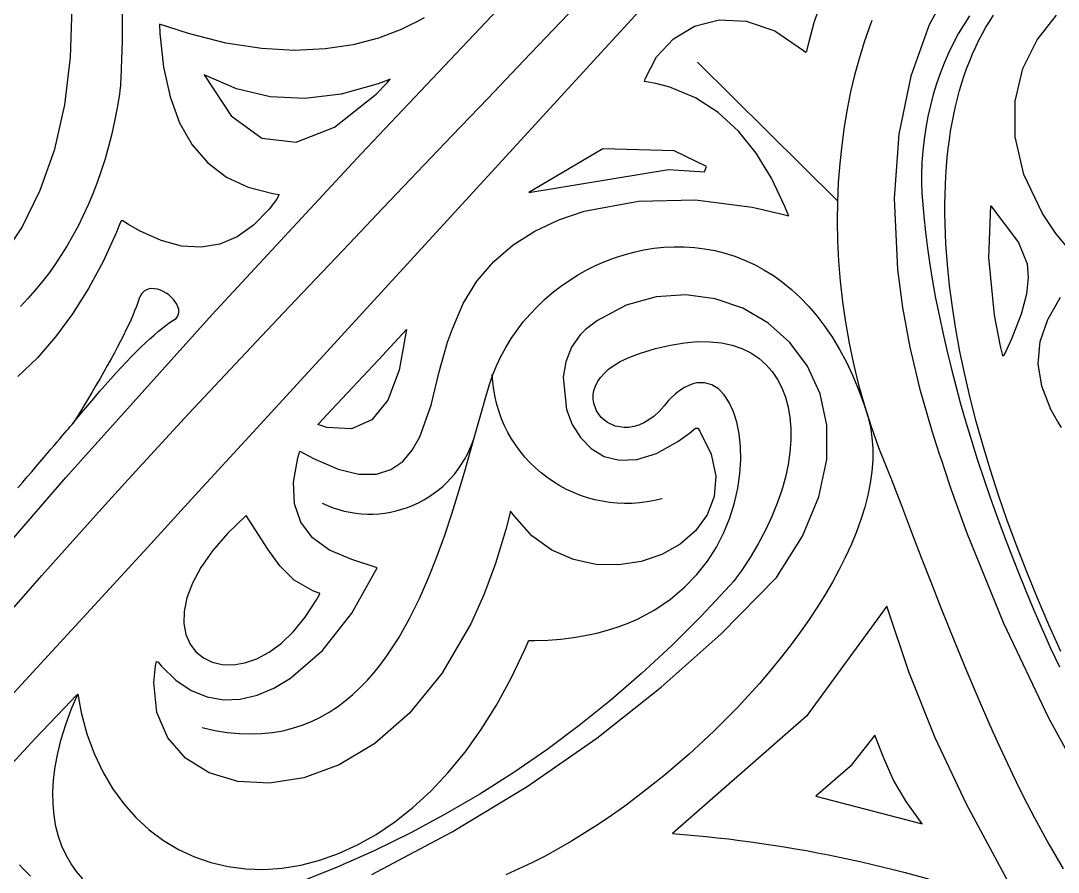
# Model space of a CAD drawing. Header units: inches. Extents: x 249 to 1192, y -18 to 440.
# Drawn here: x 610.183 to 610.5877, y 237.1152 to 237.4474 of the extents above; entities that cross this region are included whole.
import ezdxf

# ---------------------------------------------------------------- set-up
doc = ezdxf.new("R2010")
doc.units = ezdxf.units.IN
doc.header["$MEASUREMENT"] = 0
doc.layers.add('KACA', color=141, linetype='Continuous', lineweight=30)
doc.layers.add('KOLOM', color=5, linetype='Continuous')

# ---------------------------------------------------------------- blocks, each defined once
blk = doc.blocks.new('TAMPAK SAMPING KANAN')
at = {"layer": 'KACA'}
for points in [[(610.34038, 237.4486), (610.33715, 237.44689), (610.33529, 237.44589), (610.33134, 237.444), (610.32257, 237.44067), (610.31268, 237.43808), (610.30172, 237.43642), (610.28975, 237.43584), (610.27683, 237.43653), (610.26301, 237.43866), (610.24835, 237.4424), (610.24072, 237.44493), (610.2371, 237.44603), (610.23726, 237.4425), (610.23863, 237.42933), (610.24119, 237.4177), (610.24492, 237.40759), (610.24983, 237.39901), (610.25591, 237.39196), (610.26318, 237.38644), (610.27162, 237.38245), (610.28124, 237.37999), (610.28383, 237.37961), (610.28271, 237.3777), (610.27984, 237.37395), (610.27381, 237.3677), (610.26738, 237.36314), (610.26056, 237.36025), (610.25333, 237.35903), (610.24572, 237.3595), (610.2377, 237.36164), (610.22929, 237.36545), (610.22493, 237.36799), (610.22272, 237.36942), (610.22215, 237.36941), (610.22154, 237.3679), (610.2203, 237.36493), (610.21506, 237.35352), (610.20934, 237.34292), (610.20317, 237.33312), (610.19654, 237.32413), (610.18944, 237.31595), (610.18188, 237.30857)], [(610.17461, 237.35357), (610.18339, 237.36666), (610.1906, 237.38126), (610.1962, 237.39726), (610.20015, 237.41456), (610.20241, 237.43305), (610.20297, 237.45263), (610.20177, 237.47319), (610.19879, 237.49462), (610.19398, 237.51682), (610.18733, 237.53967), (610.18537, 237.54548), (610.18389, 237.54961), (610.18093, 237.55764)], [(610.34038, 237.4486), (610.33715, 237.44689), (610.33529, 237.44589), (610.33134, 237.444), (610.32257, 237.44067), (610.31268, 237.43808), (610.30172, 237.43642), (610.28975, 237.43584), (610.27683, 237.43653), (610.26301, 237.43866), (610.24835, 237.4424), (610.24072, 237.44493), (610.2371, 237.44603), (610.23726, 237.4425), (610.23863, 237.42933), (610.24119, 237.4177), (610.24492, 237.40759), (610.24983, 237.39901), (610.25591, 237.39196), (610.26318, 237.38644), (610.27162, 237.38245), (610.28124, 237.37999), (610.28383, 237.37961), (610.28271, 237.3777), (610.27984, 237.37395), (610.27381, 237.3677), (610.26738, 237.36314), (610.26056, 237.36025), (610.25333, 237.35903), (610.24572, 237.3595), (610.2377, 237.36164), (610.22929, 237.36545), (610.22493, 237.36799), (610.22272, 237.36942), (610.22215, 237.36941), (610.22154, 237.3679), (610.2203, 237.36493), (610.21506, 237.35352), (610.20934, 237.34292), (610.20317, 237.33312), (610.19654, 237.32413), (610.18944, 237.31595), (610.18188, 237.30857)], [(610.17461, 237.35357), (610.18339, 237.36666), (610.1906, 237.38126), (610.1962, 237.39726), (610.20015, 237.41456), (610.20241, 237.43305), (610.20297, 237.45263), (610.20177, 237.47319), (610.19879, 237.49462), (610.19398, 237.51682), (610.18733, 237.53967), (610.18537, 237.54548), (610.18389, 237.54961), (610.18093, 237.55764)], [(610.14547, 237.20547), (610.20054, 237.26929), (610.25768, 237.33283), (610.31576, 237.3955), (610.37366, 237.45672), (610.43024, 237.51591), (610.48439, 237.57248), (610.51019, 237.5996), (610.53496, 237.62585), (610.55856, 237.65115), (610.58084, 237.67544), (610.60167, 237.69863), (610.6209, 237.72066), (610.63839, 237.74145), (610.65401, 237.76093), (610.6676, 237.77902), (610.67903, 237.79566), (610.68817, 237.81077), (610.69485, 237.82427), (610.69724, 237.8304), (610.69843, 237.83396), (610.69991, 237.83843), (610.7054, 237.85616), (610.71219, 237.88264)], [(610.14547, 237.20547), (610.20054, 237.26929), (610.25768, 237.33283), (610.31576, 237.3955), (610.37366, 237.45672), (610.43024, 237.51591), (610.48439, 237.57248), (610.51019, 237.5996), (610.53496, 237.62585), (610.55856, 237.65115), (610.58084, 237.67544), (610.60167, 237.69863), (610.6209, 237.72066), (610.63839, 237.74145), (610.65401, 237.76093), (610.6676, 237.77902), (610.67903, 237.79566), (610.68817, 237.81077), (610.69485, 237.82427), (610.69724, 237.8304), (610.69843, 237.83396), (610.69991, 237.83843), (610.7054, 237.85616), (610.71219, 237.88264)], [(610.18037, 237.21867), (610.19119, 237.23101), (610.20222, 237.24341), (610.21345, 237.2559), (610.2249, 237.26849), (610.23655, 237.28119), (610.24842, 237.29401), (610.2605, 237.30696), (610.27279, 237.32007), (610.28531, 237.33334), (610.29805, 237.34679), (610.31101, 237.36043), (610.3242, 237.37427), (610.33761, 237.38832), (610.35126, 237.40261), (610.36514, 237.41714), (610.37925, 237.43193), (610.3936, 237.44699), (610.4082, 237.46233)], [(610.18037, 237.21867), (610.19119, 237.23101), (610.20222, 237.24341), (610.21345, 237.2559), (610.2249, 237.26849), (610.23655, 237.28119), (610.24842, 237.29401), (610.2605, 237.30696), (610.27279, 237.32007), (610.28531, 237.33334), (610.29805, 237.34679), (610.31101, 237.36043), (610.3242, 237.37427), (610.33761, 237.38832), (610.35126, 237.40261), (610.36514, 237.41714), (610.37925, 237.43193), (610.3936, 237.44699), (610.4082, 237.46233)], [(610.22256, 237.45357), (610.22258, 237.4466), (610.22249, 237.4395), (610.2223, 237.43229), (610.222, 237.42496), (610.22191, 237.42311), (610.22187, 237.42218), (610.22185, 237.42195), (610.22185, 237.42184), (610.22184, 237.42174), (610.22179, 237.4214), (610.22142, 237.41872), (610.22056, 237.41345), (610.21957, 237.40829), (610.21846, 237.40326), (610.21722, 237.39835), (610.21586, 237.39356), (610.21439, 237.38889), (610.21279, 237.38434), (610.21109, 237.3799), (610.20927, 237.37559), (610.20735, 237.3714), (610.20533, 237.36732), (610.2032, 237.36337), (610.20098, 237.35953), (610.19866, 237.35581), (610.19625, 237.35221), (610.19375, 237.34873), (610.19116, 237.34537), (610.18849, 237.34212), (610.18574, 237.339), (610.18292, 237.33599)], [(610.22256, 237.45357), (610.22258, 237.4466), (610.22249, 237.4395), (610.2223, 237.43229), (610.222, 237.42496), (610.22191, 237.42311), (610.22187, 237.42218), (610.22185, 237.42195), (610.22185, 237.42184), (610.22184, 237.42174), (610.22179, 237.4214), (610.22142, 237.41872), (610.22056, 237.41345), (610.21957, 237.40829), (610.21846, 237.40326), (610.21722, 237.39835), (610.21586, 237.39356), (610.21439, 237.38889), (610.21279, 237.38434), (610.21109, 237.3799), (610.20927, 237.37559), (610.20735, 237.3714), (610.20533, 237.36732), (610.2032, 237.36337), (610.20098, 237.35953), (610.19866, 237.35581), (610.19625, 237.35221), (610.19375, 237.34873), (610.19116, 237.34537), (610.18849, 237.34212), (610.18574, 237.339), (610.18292, 237.33599)], [(610.45192, 237.48142), (610.41096, 237.43674), (610.32788, 237.34612), (610.28807, 237.3027), (610.26909, 237.282), (610.25093, 237.26219), (610.23373, 237.24342), (610.21762, 237.22586), (610.20276, 237.20964), (610.18929, 237.19495), (610.17734, 237.18192)], [(610.45192, 237.48142), (610.41096, 237.43674), (610.32788, 237.34612), (610.28807, 237.3027), (610.26909, 237.282), (610.25093, 237.26219), (610.23373, 237.24342), (610.21762, 237.22586), (610.20276, 237.20964), (610.18929, 237.19495), (610.17734, 237.18192)], [(610.18245, 237.11814), (610.18388, 237.11663), (610.18675, 237.11373)], [(610.31988, 237.11436), (610.35129, 237.13097), (610.38051, 237.14871), (610.40765, 237.16753), (610.43282, 237.1874), (610.45615, 237.20827), (610.47779, 237.23024), (610.48788, 237.24635), (610.49428, 237.26172), (610.49734, 237.2762), (610.49739, 237.28962), (610.49479, 237.30182), (610.48987, 237.31265), (610.48297, 237.32194), (610.47443, 237.32953), (610.4646, 237.33527), (610.45382, 237.33898), (610.44242, 237.34052), (610.43076, 237.33971), (610.41917, 237.33641), (610.408, 237.33044), (610.40329, 237.32693), (610.40115, 237.32488), (610.3978, 237.32003), (610.39563, 237.31441), (610.39461, 237.30832), (610.39587, 237.29581), (610.39807, 237.28997), (610.40127, 237.28478), (610.40543, 237.28053), (610.41051, 237.27749), (610.41648, 237.27597), (610.4233, 237.27623), (610.43093, 237.27857), (610.43933, 237.28326), (610.44381, 237.28658), (610.44611, 237.28849), (610.44711, 237.2885), (610.44787, 237.28734), (610.45233, 237.27828), (610.45409, 237.26974), (610.45344, 237.26184), (610.4507, 237.25471), (610.44617, 237.24847), (610.44015, 237.24326), (610.43297, 237.23922), (610.42491, 237.23645), (610.41629, 237.23511), (610.40742, 237.23532), (610.3986, 237.2372), (610.39014, 237.24089), (610.38234, 237.24651), (610.37551, 237.2542), (610.37398, 237.25606), (610.37219, 237.24898), (610.36816, 237.23566), (610.3636, 237.2234), (610.35854, 237.2122), (610.34719, 237.19283), (610.33456, 237.17734), (610.32108, 237.16551), (610.3072, 237.15714), (610.29336, 237.15202), (610.28001, 237.14993), (610.26758, 237.15066), (610.25652, 237.15401), (610.24728, 237.15976), (610.24029, 237.1677), (610.23599, 237.17762), (610.23483, 237.18931), (610.23557, 237.19575), (610.2359, 237.19742), (610.23648, 237.19732), (610.23784, 237.19568), (610.24351, 237.19013), (610.24947, 237.18614), (610.25568, 237.18363), (610.26207, 237.18253), (610.26857, 237.18278), (610.27513, 237.1843), (610.28167, 237.18703), (610.28815, 237.19089), (610.30063, 237.20174), (610.31206, 237.21629), (610.32195, 237.23399), (610.31208, 237.23721), (610.30341, 237.24088), (610.2968, 237.24573), (610.29227, 237.25176), (610.28981, 237.25897), (610.28942, 237.26736), (610.2911, 237.27693), (610.29185, 237.2795), (610.29717, 237.27661), (610.30677, 237.27247), (610.3149, 237.27054), (610.32171, 237.27057), (610.32735, 237.2723), (610.33196, 237.27547), (610.33569, 237.27984), (610.33869, 237.28513), (610.34306, 237.29748), (610.34624, 237.31048), (610.3494, 237.32208), (610.35142, 237.32717), (610.3555, 237.33712), (610.36088, 237.34587), (610.36744, 237.35347), (610.37504, 237.35995), (610.38354, 237.36536), (610.39282, 237.36974), (610.40274, 237.37312), (610.42396, 237.37705), (610.44615, 237.37749), (610.46824, 237.37473), (610.47891, 237.37226), (610.48152, 237.37154), (610.48252, 237.37136), (610.48223, 237.3721), (610.48103, 237.37499), (610.47578, 237.38595), (610.46977, 237.3958), (610.4629, 237.4044), (610.45506, 237.41164), (610.44617, 237.41739), (610.43613, 237.42152), (610.43065, 237.42293), (610.42779, 237.42347), (610.42632, 237.4237), (610.42653, 237.42478), (610.43097, 237.4334), (610.43753, 237.4404), (610.44582, 237.44534), (610.45544, 237.44778), (610.46599, 237.44729), (610.47709, 237.44344), (610.48834, 237.43579), (610.48904, 237.43517), (610.48963, 237.43561), (610.49052, 237.43938), (610.49249, 237.44669), (610.49712, 237.46047)], [(610.18245, 237.11814), (610.18388, 237.11663), (610.18675, 237.11373)], [(610.31988, 237.11436), (610.35129, 237.13097), (610.38051, 237.14871), (610.40765, 237.16753), (610.43282, 237.1874), (610.45615, 237.20827), (610.47779, 237.23024), (610.48788, 237.24635), (610.49428, 237.26172), (610.49734, 237.2762), (610.49739, 237.28962), (610.49479, 237.30182), (610.48987, 237.31265), (610.48297, 237.32194), (610.47443, 237.32953), (610.4646, 237.33527), (610.45382, 237.33898), (610.44242, 237.34052), (610.43076, 237.33971), (610.41917, 237.33641), (610.408, 237.33044), (610.40329, 237.32693), (610.40115, 237.32488), (610.3978, 237.32003), (610.39563, 237.31441), (610.39461, 237.30832), (610.39587, 237.29581), (610.39807, 237.28997), (610.40127, 237.28478), (610.40543, 237.28053), (610.41051, 237.27749), (610.41648, 237.27597), (610.4233, 237.27623), (610.43093, 237.27857), (610.43933, 237.28326), (610.44381, 237.28658), (610.44611, 237.28849), (610.44711, 237.2885), (610.44787, 237.28734), (610.45233, 237.27828), (610.45409, 237.26974), (610.45344, 237.26184), (610.4507, 237.25471), (610.44617, 237.24847), (610.44015, 237.24326), (610.43297, 237.23922), (610.42491, 237.23645), (610.41629, 237.23511), (610.40742, 237.23532), (610.3986, 237.2372), (610.39014, 237.24089), (610.38234, 237.24651), (610.37551, 237.2542), (610.37398, 237.25606), (610.37219, 237.24898), (610.36816, 237.23566), (610.3636, 237.2234), (610.35854, 237.2122), (610.34719, 237.19283), (610.33456, 237.17734), (610.32108, 237.16551), (610.3072, 237.15714), (610.29336, 237.15202), (610.28001, 237.14993), (610.26758, 237.15066), (610.25652, 237.15401), (610.24728, 237.15976), (610.24029, 237.1677), (610.23599, 237.17762), (610.23483, 237.18931), (610.23557, 237.19575), (610.2359, 237.19742), (610.23648, 237.19732), (610.23784, 237.19568), (610.24351, 237.19013), (610.24947, 237.18614), (610.25568, 237.18363), (610.26207, 237.18253), (610.26857, 237.18278), (610.27513, 237.1843), (610.28167, 237.18703), (610.28815, 237.19089), (610.30063, 237.20174), (610.31206, 237.21629), (610.32195, 237.23399), (610.31208, 237.23721), (610.30341, 237.24088), (610.2968, 237.24573), (610.29227, 237.25176), (610.28981, 237.25897), (610.28942, 237.26736), (610.2911, 237.27693), (610.29185, 237.2795), (610.29717, 237.27661), (610.30677, 237.27247), (610.3149, 237.27054), (610.32171, 237.27057), (610.32735, 237.2723), (610.33196, 237.27547), (610.33569, 237.27984), (610.33869, 237.28513), (610.34306, 237.29748), (610.34624, 237.31048), (610.3494, 237.32208), (610.35142, 237.32717), (610.3555, 237.33712), (610.36088, 237.34587), (610.36744, 237.35347), (610.37504, 237.35995), (610.38354, 237.36536), (610.39282, 237.36974), (610.40274, 237.37312), (610.42396, 237.37705), (610.44615, 237.37749), (610.46824, 237.37473), (610.47891, 237.37226), (610.48152, 237.37154), (610.48252, 237.37136), (610.48223, 237.3721), (610.48103, 237.37499), (610.47578, 237.38595), (610.46977, 237.3958), (610.4629, 237.4044), (610.45506, 237.41164), (610.44617, 237.41739), (610.43613, 237.42152), (610.43065, 237.42293), (610.42779, 237.42347), (610.42632, 237.4237), (610.42653, 237.42478), (610.43097, 237.4334), (610.43753, 237.4404), (610.44582, 237.44534), (610.45544, 237.44778), (610.46599, 237.44729), (610.47709, 237.44344), (610.48834, 237.43579), (610.48904, 237.43517), (610.48963, 237.43561), (610.49052, 237.43938), (610.49249, 237.44669), (610.49712, 237.46047)], [(610.51499, 237.44754), (610.5139, 237.44466), (610.51185, 237.43873), (610.50996, 237.43257), (610.50823, 237.42622), (610.50669, 237.41966), (610.50533, 237.41292), (610.50416, 237.406), (610.50319, 237.39892), (610.50243, 237.39169), (610.50188, 237.38432), (610.50155, 237.37682), (610.50145, 237.36921), (610.50159, 237.36149), (610.50197, 237.35367), (610.5026, 237.34577), (610.50349, 237.3378), (610.50464, 237.32977), (610.50607, 237.32169), (610.50777, 237.31357), (610.50977, 237.30543), (610.51205, 237.29728), (610.51464, 237.28911), (610.51754, 237.28096), (610.52075, 237.27283), (610.52248, 237.26877), (610.52263, 237.26842), (610.52289, 237.26773), (610.52341, 237.26636), (610.52444, 237.26363), (610.52647, 237.25828), (610.53042, 237.2479), (610.53425, 237.23798), (610.53795, 237.22848), (610.54153, 237.2194), (610.545, 237.21071), (610.54838, 237.2024), (610.55166, 237.19445), (610.55486, 237.18685), (610.55798, 237.17957), (610.56104, 237.17261), (610.56403, 237.16595), (610.56697, 237.15956), (610.56987, 237.15344), (610.57273, 237.14756), (610.57556, 237.14191), (610.57837, 237.13647), (610.58397, 237.12617), (610.58958, 237.11652)], [(610.51499, 237.44754), (610.5139, 237.44466), (610.51185, 237.43873), (610.50996, 237.43257), (610.50823, 237.42622), (610.50669, 237.41966), (610.50533, 237.41292), (610.50416, 237.406), (610.50319, 237.39892), (610.50243, 237.39169), (610.50188, 237.38432), (610.50155, 237.37682), (610.50145, 237.36921), (610.50159, 237.36149), (610.50197, 237.35367), (610.5026, 237.34577), (610.50349, 237.3378), (610.50464, 237.32977), (610.50607, 237.32169), (610.50777, 237.31357), (610.50977, 237.30543), (610.51205, 237.29728), (610.51464, 237.28911), (610.51754, 237.28096), (610.52075, 237.27283), (610.52248, 237.26877), (610.52263, 237.26842), (610.52289, 237.26773), (610.52341, 237.26636), (610.52444, 237.26363), (610.52647, 237.25828), (610.53042, 237.2479), (610.53425, 237.23798), (610.53795, 237.22848), (610.54153, 237.2194), (610.545, 237.21071), (610.54838, 237.2024), (610.55166, 237.19445), (610.55486, 237.18685), (610.55798, 237.17957), (610.56104, 237.17261), (610.56403, 237.16595), (610.56697, 237.15956), (610.56987, 237.15344), (610.57273, 237.14756), (610.57556, 237.14191), (610.57837, 237.13647), (610.58397, 237.12617), (610.58958, 237.11652)], [(610.54679, 237.46315), (610.53736, 237.44578), (610.53014, 237.42578), (610.52544, 237.40319), (610.5236, 237.37803), (610.52492, 237.35032), (610.52686, 237.33552), (610.52971, 237.3201), (610.53352, 237.30405), (610.53831, 237.28738), (610.54109, 237.27881), (610.54232, 237.27516), (610.54299, 237.27312), (610.54577, 237.26487), (610.55188, 237.2479), (610.56632, 237.21242), (610.58381, 237.17553), (610.60443, 237.13797)], [(610.54679, 237.46315), (610.53736, 237.44578), (610.53014, 237.42578), (610.52544, 237.40319), (610.5236, 237.37803), (610.52492, 237.35032), (610.52686, 237.33552), (610.52971, 237.3201), (610.53352, 237.30405), (610.53831, 237.28738), (610.54109, 237.27881), (610.54232, 237.27516), (610.54299, 237.27312), (610.54577, 237.26487), (610.55188, 237.2479), (610.56632, 237.21242), (610.58381, 237.17553), (610.60443, 237.13797)], [(610.5887, 237.20137), (610.584, 237.21182), (610.57956, 237.22216), (610.57537, 237.23238), (610.57145, 237.24249), (610.56778, 237.25247), (610.56437, 237.26232), (610.56122, 237.27203), (610.55832, 237.2816), (610.55568, 237.29102), (610.55331, 237.30029), (610.55118, 237.3094), (610.54932, 237.31834), (610.54771, 237.32712), (610.54636, 237.33572), (610.54526, 237.34413), (610.54442, 237.35236), (610.54384, 237.3604), (610.54351, 237.36824), (610.54344, 237.37209), (610.54344, 237.37588), (610.5435, 237.37962), (610.54362, 237.38331), (610.54381, 237.38694), (610.54406, 237.39052), (610.54438, 237.39405), (610.54475, 237.39752), (610.5452, 237.40093), (610.5457, 237.40428), (610.54627, 237.40758), (610.54691, 237.41082), (610.5476, 237.414), (610.54836, 237.41712), (610.54919, 237.42018), (610.55008, 237.42318), (610.55103, 237.42611), (610.55204, 237.42899), (610.55312, 237.43179), (610.55426, 237.43454), (610.55547, 237.43722), (610.55674, 237.43984), (610.55807, 237.44238), (610.55947, 237.44487), (610.56092, 237.44728), (610.56245, 237.44963)], [(610.553, 237.44934), (610.55078, 237.44586), (610.54868, 237.44226), (610.54672, 237.43857), (610.54488, 237.43477), (610.54317, 237.43088), (610.54161, 237.42689), (610.54018, 237.42281), (610.5389, 237.41865), (610.53777, 237.4144), (610.5368, 237.41007), (610.53598, 237.40567), (610.53532, 237.4012), (610.53482, 237.39665), (610.5345, 237.39204), (610.53435, 237.38737), (610.53437, 237.38264), (610.53441, 237.38145), (610.53443, 237.38085), (610.53447, 237.38014), (610.53468, 237.37717), (610.5352, 237.37113), (610.53586, 237.36497), (610.53665, 237.35869), (610.53758, 237.35231), (610.53864, 237.34582), (610.53983, 237.33923), (610.54115, 237.33255), (610.54259, 237.32578), (610.54416, 237.31893), (610.54586, 237.31201), (610.54767, 237.30501), (610.5496, 237.29795), (610.55165, 237.29083), (610.55382, 237.28365), (610.5561, 237.27643), (610.55849, 237.26916), (610.56099, 237.26186), (610.56359, 237.25452), (610.56631, 237.24715), (610.56912, 237.23977), (610.57204, 237.23237), (610.57506, 237.22496), (610.57818, 237.21754), (610.58139, 237.21013), (610.5847, 237.20272), (610.5881, 237.19533)], [(610.5887, 237.20137), (610.584, 237.21182), (610.57956, 237.22216), (610.57537, 237.23238), (610.57145, 237.24249), (610.56778, 237.25247), (610.56437, 237.26232), (610.56122, 237.27203), (610.55832, 237.2816), (610.55568, 237.29102), (610.55331, 237.30029), (610.55118, 237.3094), (610.54932, 237.31834), (610.54771, 237.32712), (610.54636, 237.33572), (610.54526, 237.34413), (610.54442, 237.35236), (610.54384, 237.3604), (610.54351, 237.36824), (610.54344, 237.37209), (610.54344, 237.37588), (610.5435, 237.37962), (610.54362, 237.38331), (610.54381, 237.38694), (610.54406, 237.39052), (610.54438, 237.39405), (610.54475, 237.39752), (610.5452, 237.40093), (610.5457, 237.40428), (610.54627, 237.40758), (610.54691, 237.41082), (610.5476, 237.414), (610.54836, 237.41712), (610.54919, 237.42018), (610.55008, 237.42318), (610.55103, 237.42611), (610.55204, 237.42899), (610.55312, 237.43179), (610.55426, 237.43454), (610.55547, 237.43722), (610.55674, 237.43984), (610.55807, 237.44238), (610.55947, 237.44487), (610.56092, 237.44728), (610.56245, 237.44963)], [(610.553, 237.44934), (610.55078, 237.44586), (610.54868, 237.44226), (610.54672, 237.43857), (610.54488, 237.43477), (610.54317, 237.43088), (610.54161, 237.42689), (610.54018, 237.42281), (610.5389, 237.41865), (610.53777, 237.4144), (610.5368, 237.41007), (610.53598, 237.40567), (610.53532, 237.4012), (610.53482, 237.39665), (610.5345, 237.39204), (610.53435, 237.38737), (610.53437, 237.38264), (610.53441, 237.38145), (610.53443, 237.38085), (610.53447, 237.38014), (610.53468, 237.37717), (610.5352, 237.37113), (610.53586, 237.36497), (610.53665, 237.35869), (610.53758, 237.35231), (610.53864, 237.34582), (610.53983, 237.33923), (610.54115, 237.33255), (610.54259, 237.32578), (610.54416, 237.31893), (610.54586, 237.31201), (610.54767, 237.30501), (610.5496, 237.29795), (610.55165, 237.29083), (610.55382, 237.28365), (610.5561, 237.27643), (610.55849, 237.26916), (610.56099, 237.26186), (610.56359, 237.25452), (610.56631, 237.24715), (610.56912, 237.23977), (610.57204, 237.23237), (610.57506, 237.22496), (610.57818, 237.21754), (610.58139, 237.21013), (610.5847, 237.20272), (610.5881, 237.19533)], [(610.58888, 237.28879), (610.58738, 237.29115), (610.58479, 237.29579), (610.58125, 237.30483), (610.57989, 237.31362), (610.58067, 237.32227), (610.58358, 237.33087), (610.58857, 237.33953)], [(610.59312, 237.35671), (610.58674, 237.36448), (610.5815, 237.37221), (610.57423, 237.38746), (610.57085, 237.40216), (610.57089, 237.41602), (610.5739, 237.42873), (610.57942, 237.44001), (610.58697, 237.44955)], [(610.58888, 237.28879), (610.58738, 237.29115), (610.58479, 237.29579), (610.58125, 237.30483), (610.57989, 237.31362), (610.58067, 237.32227), (610.58358, 237.33087), (610.58857, 237.33953)], [(610.59312, 237.35671), (610.58674, 237.36448), (610.5815, 237.37221), (610.57423, 237.38746), (610.57085, 237.40216), (610.57089, 237.41602), (610.5739, 237.42873), (610.57942, 237.44001), (610.58697, 237.44955)], [(610.44701, 237.43125), (610.50156, 237.37711)], [(610.44701, 237.43125), (610.50156, 237.37711)], [(610.25371, 237.17169), (610.25867, 237.17059), (610.26347, 237.16982), (610.26811, 237.16936), (610.2726, 237.16921), (610.27693, 237.16935), (610.28111, 237.16977), (610.28514, 237.17047), (610.28903, 237.17143), (610.29279, 237.17264), (610.2964, 237.17409), (610.29988, 237.17578), (610.30323, 237.17769), (610.30646, 237.17981), (610.30956, 237.18213), (610.31255, 237.18464), (610.31542, 237.18733), (610.31817, 237.1902), (610.32082, 237.19322), (610.32336, 237.1964), (610.3258, 237.19971), (610.32814, 237.20316), (610.33039, 237.20672), (610.33461, 237.21417), (610.33849, 237.22197), (610.34205, 237.23005), (610.34533, 237.23832), (610.34836, 237.24671), (610.35115, 237.25512), (610.35374, 237.26347), (610.35616, 237.2717), (610.35843, 237.2797), (610.36057, 237.28741), (610.36263, 237.29474), (610.36461, 237.30161), (610.3651, 237.30324), (610.36567, 237.30518), (610.36699, 237.30904), (610.36851, 237.31279), (610.37024, 237.31645), (610.37216, 237.31999), (610.37427, 237.32342), (610.37655, 237.32672), (610.379, 237.3299), (610.38161, 237.33294), (610.38437, 237.33585), (610.38727, 237.33862), (610.3903, 237.34123), (610.39346, 237.34369), (610.39673, 237.346), (610.40011, 237.34813), (610.40358, 237.3501), (610.40715, 237.35189), (610.41079, 237.35351), (610.41451, 237.35493), (610.41829, 237.35616), (610.42212, 237.3572), (610.426, 237.35803), (610.42991, 237.35866), (610.43386, 237.35907), (610.43782, 237.35927), (610.44179, 237.35923), (610.44576, 237.35897), (610.44973, 237.35848), (610.45367, 237.35774), (610.4576, 237.35676), (610.46149, 237.35553), (610.46534, 237.35404), (610.46914, 237.35229), (610.47287, 237.35027), (610.47654, 237.34798), (610.48013, 237.34541), (610.48364, 237.34256), (610.48705, 237.33942), (610.49036, 237.33598), (610.49355, 237.33224), (610.49663, 237.3282), (610.49957, 237.32385), (610.50238, 237.31918), (610.50504, 237.31419), (610.50754, 237.30888), (610.50988, 237.30323), (610.51204, 237.29724), (610.51228, 237.29655), (610.51246, 237.29606), (610.5128, 237.29508), (610.51341, 237.29309), (610.51438, 237.28901), (610.51501, 237.28482), (610.51531, 237.28052), (610.51529, 237.27612), (610.51495, 237.27163), (610.51432, 237.26705), (610.51339, 237.26239), (610.51218, 237.25767), (610.5107, 237.25288), (610.50896, 237.24805), (610.50696, 237.24317), (610.50473, 237.23825), (610.50225, 237.2333), (610.49956, 237.22834), (610.49664, 237.22336), (610.49353, 237.21838), (610.49022, 237.21341), (610.48672, 237.20845), (610.48305, 237.20351), (610.47921, 237.19859), (610.47521, 237.19372), (610.47107, 237.18889), (610.46238, 237.1794), (610.45322, 237.17018), (610.44366, 237.16131), (610.43379, 237.15285), (610.42367, 237.14486), (610.41855, 237.14106), (610.41339, 237.13741), (610.40822, 237.13391), (610.40303, 237.13056), (610.39783, 237.12739), (610.39265, 237.12438), (610.38748, 237.12156), (610.38234, 237.11894), (610.37723, 237.11651), (610.37217, 237.11429)], [(610.25371, 237.17169), (610.25867, 237.17059), (610.26347, 237.16982), (610.26811, 237.16936), (610.2726, 237.16921), (610.27693, 237.16935), (610.28111, 237.16977), (610.28514, 237.17047), (610.28903, 237.17143), (610.29279, 237.17264), (610.2964, 237.17409), (610.29988, 237.17578), (610.30323, 237.17769), (610.30646, 237.17981), (610.30956, 237.18213), (610.31255, 237.18464), (610.31542, 237.18733), (610.31817, 237.1902), (610.32082, 237.19322), (610.32336, 237.1964), (610.3258, 237.19971), (610.32814, 237.20316), (610.33039, 237.20672), (610.33461, 237.21417), (610.33849, 237.22197), (610.34205, 237.23005), (610.34533, 237.23832), (610.34836, 237.24671), (610.35115, 237.25512), (610.35374, 237.26347), (610.35616, 237.2717), (610.35843, 237.2797), (610.36057, 237.28741), (610.36263, 237.29474), (610.36461, 237.30161), (610.3651, 237.30324), (610.36567, 237.30518), (610.36699, 237.30904), (610.36851, 237.31279), (610.37024, 237.31645), (610.37216, 237.31999), (610.37427, 237.32342), (610.37655, 237.32672), (610.379, 237.3299), (610.38161, 237.33294), (610.38437, 237.33585), (610.38727, 237.33862), (610.3903, 237.34123), (610.39346, 237.34369), (610.39673, 237.346), (610.40011, 237.34813), (610.40358, 237.3501), (610.40715, 237.35189), (610.41079, 237.35351), (610.41451, 237.35493), (610.41829, 237.35616), (610.42212, 237.3572), (610.426, 237.35803), (610.42991, 237.35866), (610.43386, 237.35907), (610.43782, 237.35927), (610.44179, 237.35923), (610.44576, 237.35897), (610.44973, 237.35848), (610.45367, 237.35774), (610.4576, 237.35676), (610.46149, 237.35553), (610.46534, 237.35404), (610.46914, 237.35229), (610.47287, 237.35027), (610.47654, 237.34798), (610.48013, 237.34541), (610.48364, 237.34256), (610.48705, 237.33942), (610.49036, 237.33598), (610.49355, 237.33224), (610.49663, 237.3282), (610.49957, 237.32385), (610.50238, 237.31918), (610.50504, 237.31419), (610.50754, 237.30888), (610.50988, 237.30323), (610.51204, 237.29724), (610.51228, 237.29655), (610.51246, 237.29606), (610.5128, 237.29508), (610.51341, 237.29309), (610.51438, 237.28901), (610.51501, 237.28482), (610.51531, 237.28052), (610.51529, 237.27612), (610.51495, 237.27163), (610.51432, 237.26705), (610.51339, 237.26239), (610.51218, 237.25767), (610.5107, 237.25288), (610.50896, 237.24805), (610.50696, 237.24317), (610.50473, 237.23825), (610.50225, 237.2333), (610.49956, 237.22834), (610.49664, 237.22336), (610.49353, 237.21838), (610.49022, 237.21341), (610.48672, 237.20845), (610.48305, 237.20351), (610.47921, 237.19859), (610.47521, 237.19372), (610.47107, 237.18889), (610.46238, 237.1794), (610.45322, 237.17018), (610.44366, 237.16131), (610.43379, 237.15285), (610.42367, 237.14486), (610.41855, 237.14106), (610.41339, 237.13741), (610.40822, 237.13391), (610.40303, 237.13056), (610.39783, 237.12739), (610.39265, 237.12438), (610.38748, 237.12156), (610.38234, 237.11894), (610.37723, 237.11651), (610.37217, 237.11429)], [(610.18189, 237.26519), (610.18374, 237.26736), (610.18552, 237.26945), (610.18723, 237.27147), (610.18888, 237.2734), (610.19045, 237.27525), (610.19195, 237.27701), (610.19337, 237.27868), (610.1947, 237.28025), (610.19596, 237.28172), (610.19712, 237.28309), (610.1982, 237.28435), (610.19918, 237.2855), (610.20006, 237.28654), (610.20085, 237.28747), (610.20154, 237.28828), (610.20212, 237.28896), (610.2026, 237.28952), (610.20296, 237.28995), (610.20322, 237.29025), (610.20335, 237.29041), (610.20338, 237.29044), (610.20338, 237.29044), (610.20343, 237.2905), (610.20359, 237.2907), (610.20421, 237.29146), (610.20668, 237.29444), (610.20908, 237.29731), (610.21142, 237.30007), (610.21371, 237.30272), (610.21593, 237.30527), (610.2181, 237.30771), (610.22021, 237.31004), (610.22225, 237.31226), (610.22424, 237.31437), (610.22618, 237.31638), (610.22805, 237.31828), (610.22986, 237.32007), (610.23162, 237.32175), (610.23331, 237.32332), (610.23495, 237.32479), (610.23653, 237.32614), (610.23804, 237.32739), (610.2395, 237.32853), (610.24091, 237.32956), (610.24225, 237.33049), (610.24353, 237.33131), (610.24415, 237.3321), (610.24452, 237.33297), (610.24465, 237.3339), (610.24457, 237.33486), (610.2443, 237.33584), (610.24385, 237.33682), (610.24324, 237.33779), (610.2425, 237.33873), (610.24164, 237.33961), (610.24069, 237.34043), (610.23967, 237.34116), (610.23858, 237.34179), (610.23746, 237.3423), (610.23632, 237.34267), (610.23519, 237.34289), (610.23408, 237.34294), (610.23301, 237.34279), (610.23201, 237.34244), (610.23108, 237.34186), (610.23026, 237.34104), (610.22957, 237.33996), (610.22941, 237.33965), (610.22932, 237.33942), (610.2292, 237.33905), (610.22867, 237.33751), (610.22806, 237.33589), (610.22739, 237.3342), (610.22665, 237.33243), (610.22584, 237.33058), (610.22496, 237.32866), (610.22401, 237.32665), (610.22299, 237.32457), (610.22189, 237.32241), (610.22073, 237.32017), (610.21951, 237.31786), (610.21821, 237.31547), (610.21684, 237.313), (610.2154, 237.31045), (610.21389, 237.30782), (610.21231, 237.30512), (610.21067, 237.30234), (610.20895, 237.29948), (610.20716, 237.29655), (610.20531, 237.29353), (610.20338, 237.29044)], [(610.18189, 237.26519), (610.18374, 237.26736), (610.18552, 237.26945), (610.18723, 237.27147), (610.18888, 237.2734), (610.19045, 237.27525), (610.19195, 237.27701), (610.19337, 237.27868), (610.1947, 237.28025), (610.19596, 237.28172), (610.19712, 237.28309), (610.1982, 237.28435), (610.19918, 237.2855), (610.20006, 237.28654), (610.20085, 237.28747), (610.20154, 237.28828), (610.20212, 237.28896), (610.2026, 237.28952), (610.20296, 237.28995), (610.20322, 237.29025), (610.20335, 237.29041), (610.20338, 237.29044), (610.20338, 237.29044), (610.20343, 237.2905), (610.20359, 237.2907), (610.20421, 237.29146), (610.20668, 237.29444), (610.20908, 237.29731), (610.21142, 237.30007), (610.21371, 237.30272), (610.21593, 237.30527), (610.2181, 237.30771), (610.22021, 237.31004), (610.22225, 237.31226), (610.22424, 237.31437), (610.22618, 237.31638), (610.22805, 237.31828), (610.22986, 237.32007), (610.23162, 237.32175), (610.23331, 237.32332), (610.23495, 237.32479), (610.23653, 237.32614), (610.23804, 237.32739), (610.2395, 237.32853), (610.24091, 237.32956), (610.24225, 237.33049), (610.24353, 237.33131), (610.24415, 237.3321), (610.24452, 237.33297), (610.24465, 237.3339), (610.24457, 237.33486), (610.2443, 237.33584), (610.24385, 237.33682), (610.24324, 237.33779), (610.2425, 237.33873), (610.24164, 237.33961), (610.24069, 237.34043), (610.23967, 237.34116), (610.23858, 237.34179), (610.23746, 237.3423), (610.23632, 237.34267), (610.23519, 237.34289), (610.23408, 237.34294), (610.23301, 237.34279), (610.23201, 237.34244), (610.23108, 237.34186), (610.23026, 237.34104), (610.22957, 237.33996), (610.22941, 237.33965), (610.22932, 237.33942), (610.2292, 237.33905), (610.22867, 237.33751), (610.22806, 237.33589), (610.22739, 237.3342), (610.22665, 237.33243), (610.22584, 237.33058), (610.22496, 237.32866), (610.22401, 237.32665), (610.22299, 237.32457), (610.22189, 237.32241), (610.22073, 237.32017), (610.21951, 237.31786), (610.21821, 237.31547), (610.21684, 237.313), (610.2154, 237.31045), (610.21389, 237.30782), (610.21231, 237.30512), (610.21067, 237.30234), (610.20895, 237.29948), (610.20716, 237.29655), (610.20531, 237.29353), (610.20338, 237.29044)], [(610.17493, 237.15265), (610.18854, 237.16744), (610.20267, 237.18216), (610.20447, 237.184), (610.20492, 237.18446), (610.20515, 237.18469), (610.20523, 237.18465), (610.20532, 237.18409), (610.2057, 237.18188), (610.20658, 237.17754), (610.2088, 237.16928), (610.2116, 237.16158), (610.21494, 237.15445), (610.21879, 237.14789), (610.22313, 237.14192), (610.2279, 237.13655), (610.23308, 237.13178), (610.23863, 237.12764), (610.24452, 237.12413), (610.25071, 237.12125), (610.25717, 237.11903), (610.26386, 237.11746), (610.27076, 237.11657), (610.27781, 237.11636), (610.28499, 237.11685), (610.29227, 237.11803), (610.29961, 237.11993), (610.30697, 237.12256), (610.31432, 237.12592), (610.32163, 237.13002), (610.32885, 237.13488), (610.33596, 237.1405), (610.34293, 237.1469), (610.3497, 237.15409), (610.35626, 237.16208), (610.36257, 237.17087), (610.36859, 237.18048), (610.37428, 237.19092), (610.37962, 237.2022), (610.38089, 237.20516), (610.38105, 237.20553), (610.38131, 237.20568), (610.38199, 237.20568), (610.38334, 237.20568), (610.38861, 237.20584), (610.39367, 237.20621), (610.39853, 237.20678), (610.40318, 237.20755), (610.40764, 237.2085), (610.4119, 237.20963), (610.41596, 237.21093), (610.41984, 237.21239), (610.42352, 237.214), (610.43035, 237.21765), (610.43647, 237.2218), (610.4419, 237.22639), (610.44666, 237.23135), (610.45079, 237.23662), (610.4543, 237.24211), (610.45722, 237.24778), (610.45958, 237.25353), (610.46139, 237.25932), (610.46269, 237.26507), (610.46349, 237.27071), (610.46383, 237.27617), (610.46372, 237.28139), (610.46319, 237.2863), (610.46226, 237.29083), (610.46097, 237.2949), (610.45932, 237.29847), (610.45735, 237.30144), (610.45509, 237.30376), (610.45254, 237.30536), (610.44975, 237.30618), (610.44673, 237.30613), (610.44515, 237.30576), (610.44351, 237.30516), (610.44184, 237.3043), (610.44012, 237.30319), (610.43836, 237.30181), (610.43657, 237.30016), (610.43566, 237.29923), (610.4349, 237.29836), (610.43394, 237.29714), (610.43199, 237.29498), (610.43, 237.29317), (610.42801, 237.29169), (610.42601, 237.29052), (610.42403, 237.28966), (610.42209, 237.28908), (610.42018, 237.28877), (610.41834, 237.28871), (610.41489, 237.28928), (610.41186, 237.29064), (610.40936, 237.29267), (610.40752, 237.29524), (610.40645, 237.29821), (610.40624, 237.29981), (610.40627, 237.30145), (610.40656, 237.30313), (610.4071, 237.30483), (610.40793, 237.30653), (610.40906, 237.30821), (610.4105, 237.30985), (610.41227, 237.31145), (610.41437, 237.31299), (610.41683, 237.31444), (610.41967, 237.31579), (610.42123, 237.31642), (610.42434, 237.31756), (610.43052, 237.3195), (610.43636, 237.32091), (610.44186, 237.32183), (610.44702, 237.32225), (610.45184, 237.32222), (610.45632, 237.32173), (610.46046, 237.32082), (610.46426, 237.31951), (610.46772, 237.31781), (610.47083, 237.31574), (610.47361, 237.31332), (610.47603, 237.31058), (610.47812, 237.30752), (610.47985, 237.30418), (610.48124, 237.30057), (610.48229, 237.29671), (610.48298, 237.29262), (610.48333, 237.28832), (610.48333, 237.28383), (610.48298, 237.27917), (610.48228, 237.27435), (610.48123, 237.26941), (610.47982, 237.26435), (610.47807, 237.2592), (610.47596, 237.25397), (610.47349, 237.24869), (610.47067, 237.24338), (610.4675, 237.23805), (610.46397, 237.23273), (610.46207, 237.23008), (610.46093, 237.22867), (610.45955, 237.22714), (610.44837, 237.21519), (610.4369, 237.20375), (610.42515, 237.19281), (610.4131, 237.18238), (610.40077, 237.17246), (610.38816, 237.16305), (610.37525, 237.15414), (610.36206, 237.14574), (610.34858, 237.13785), (610.33482, 237.13046), (610.32077, 237.12358), (610.30643, 237.11721), (610.2918, 237.11135)], [(610.20721, 237.11273), (610.20477, 237.11554), (610.20259, 237.11858), (610.20068, 237.12187), (610.19905, 237.1254), (610.19771, 237.12916), (610.19667, 237.13315), (610.19595, 237.13736), (610.19555, 237.14179), (610.19548, 237.14645), (610.19576, 237.15131), (610.19639, 237.15639), (610.19738, 237.16167), (610.19875, 237.16715), (610.20051, 237.17282), (610.20266, 237.17869), (610.20522, 237.18475)], [(610.17493, 237.15265), (610.18854, 237.16744), (610.20267, 237.18216), (610.20447, 237.184), (610.20492, 237.18446), (610.20515, 237.18469), (610.20523, 237.18465), (610.20532, 237.18409), (610.2057, 237.18188), (610.20658, 237.17754), (610.2088, 237.16928), (610.2116, 237.16158), (610.21494, 237.15445), (610.21879, 237.14789), (610.22313, 237.14192), (610.2279, 237.13655), (610.23308, 237.13178), (610.23863, 237.12764), (610.24452, 237.12413), (610.25071, 237.12125), (610.25717, 237.11903), (610.26386, 237.11746), (610.27076, 237.11657), (610.27781, 237.11636), (610.28499, 237.11685), (610.29227, 237.11803), (610.29961, 237.11993), (610.30697, 237.12256), (610.31432, 237.12592), (610.32163, 237.13002), (610.32885, 237.13488), (610.33596, 237.1405), (610.34293, 237.1469), (610.3497, 237.15409), (610.35626, 237.16208), (610.36257, 237.17087), (610.36859, 237.18048), (610.37428, 237.19092), (610.37962, 237.2022), (610.38089, 237.20516), (610.38105, 237.20553), (610.38131, 237.20568), (610.38199, 237.20568), (610.38334, 237.20568), (610.38861, 237.20584), (610.39367, 237.20621), (610.39853, 237.20678), (610.40318, 237.20755), (610.40764, 237.2085), (610.4119, 237.20963), (610.41596, 237.21093), (610.41984, 237.21239), (610.42352, 237.214), (610.43035, 237.21765), (610.43647, 237.2218), (610.4419, 237.22639), (610.44666, 237.23135), (610.45079, 237.23662), (610.4543, 237.24211), (610.45722, 237.24778), (610.45958, 237.25353), (610.46139, 237.25932), (610.46269, 237.26507), (610.46349, 237.27071), (610.46383, 237.27617), (610.46372, 237.28139), (610.46319, 237.2863), (610.46226, 237.29083), (610.46097, 237.2949), (610.45932, 237.29847), (610.45735, 237.30144), (610.45509, 237.30376), (610.45254, 237.30536), (610.44975, 237.30618), (610.44673, 237.30613), (610.44515, 237.30576), (610.44351, 237.30516), (610.44184, 237.3043), (610.44012, 237.30319), (610.43836, 237.30181), (610.43657, 237.30016), (610.43566, 237.29923), (610.4349, 237.29836), (610.43394, 237.29714), (610.43199, 237.29498), (610.43, 237.29317), (610.42801, 237.29169), (610.42601, 237.29052), (610.42403, 237.28966), (610.42209, 237.28908), (610.42018, 237.28877), (610.41834, 237.28871), (610.41489, 237.28928), (610.41186, 237.29064), (610.40936, 237.29267), (610.40752, 237.29524), (610.40645, 237.29821), (610.40624, 237.29981), (610.40627, 237.30145), (610.40656, 237.30313), (610.4071, 237.30483), (610.40793, 237.30653), (610.40906, 237.30821), (610.4105, 237.30985), (610.41227, 237.31145), (610.41437, 237.31299), (610.41683, 237.31444), (610.41967, 237.31579), (610.42123, 237.31642), (610.42434, 237.31756), (610.43052, 237.3195), (610.43636, 237.32091), (610.44186, 237.32183), (610.44702, 237.32225), (610.45184, 237.32222), (610.45632, 237.32173), (610.46046, 237.32082), (610.46426, 237.31951), (610.46772, 237.31781), (610.47083, 237.31574), (610.47361, 237.31332), (610.47603, 237.31058), (610.47812, 237.30752), (610.47985, 237.30418), (610.48124, 237.30057), (610.48229, 237.29671), (610.48298, 237.29262), (610.48333, 237.28832), (610.48333, 237.28383), (610.48298, 237.27917), (610.48228, 237.27435), (610.48123, 237.26941), (610.47982, 237.26435), (610.47807, 237.2592), (610.47596, 237.25397), (610.47349, 237.24869), (610.47067, 237.24338), (610.4675, 237.23805), (610.46397, 237.23273), (610.46207, 237.23008), (610.46093, 237.22867), (610.45955, 237.22714), (610.44837, 237.21519), (610.4369, 237.20375), (610.42515, 237.19281), (610.4131, 237.18238), (610.40077, 237.17246), (610.38816, 237.16305), (610.37525, 237.15414), (610.36206, 237.14574), (610.34858, 237.13785), (610.33482, 237.13046), (610.32077, 237.12358), (610.30643, 237.11721), (610.2918, 237.11135)], [(610.20721, 237.11273), (610.20477, 237.11554), (610.20259, 237.11858), (610.20068, 237.12187), (610.19905, 237.1254), (610.19771, 237.12916), (610.19667, 237.13315), (610.19595, 237.13736), (610.19555, 237.14179), (610.19548, 237.14645), (610.19576, 237.15131), (610.19639, 237.15639), (610.19738, 237.16167), (610.19875, 237.16715), (610.20051, 237.17282), (610.20266, 237.17869), (610.20522, 237.18475)]]:
    blk.add_lwpolyline(points, dxfattribs=at)
for points in [[(610.25448, 237.42627), (610.26503, 237.41031), (610.27702, 237.40159), (610.29045, 237.4001), (610.30532, 237.40584), (610.32164, 237.41881), (610.32594, 237.42319), (610.32708, 237.42462), (610.32615, 237.42425), (610.32244, 237.42286), (610.3079, 237.4188), (610.29383, 237.41711), (610.28023, 237.41779), (610.26712, 237.42085), (610.25448, 237.42627)], [(610.25448, 237.42627), (610.26503, 237.41031), (610.27702, 237.40159), (610.29045, 237.4001), (610.30532, 237.40584), (610.32164, 237.41881), (610.32594, 237.42319), (610.32708, 237.42462), (610.32615, 237.42425), (610.32244, 237.42286), (610.3079, 237.4188), (610.29383, 237.41711), (610.28023, 237.41779), (610.26712, 237.42085), (610.25448, 237.42627)], [(610.38114, 237.38041), (610.43559, 237.38941), (610.44967, 237.38843), (610.45045, 237.39061), (610.43782, 237.3967), (610.41008, 237.39742), (610.38114, 237.38041)], [(610.38114, 237.38041), (610.43559, 237.38941), (610.44967, 237.38843), (610.45045, 237.39061), (610.43782, 237.3967), (610.41008, 237.39742), (610.38114, 237.38041)], [(610.56141, 237.37524), (610.57221, 237.36093), (610.57557, 237.35258), (610.57599, 237.34724), (610.57526, 237.34078), (610.57318, 237.33298), (610.56953, 237.32357), (610.56705, 237.31819), (610.56635, 237.31677), (610.56605, 237.31655), (610.56587, 237.31734), (610.56516, 237.32047), (610.56283, 237.33262), (610.56054, 237.35512), (610.56141, 237.37524)], [(610.56141, 237.37524), (610.57221, 237.36093), (610.57557, 237.35258), (610.57599, 237.34724), (610.57526, 237.34078), (610.57318, 237.33298), (610.56953, 237.32357), (610.56705, 237.31819), (610.56635, 237.31677), (610.56605, 237.31655), (610.56587, 237.31734), (610.56516, 237.32047), (610.56283, 237.33262), (610.56054, 237.35512), (610.56141, 237.37524)], [(610.3334, 237.32691), (610.33063, 237.31108), (610.32615, 237.29935), (610.31995, 237.29172), (610.31204, 237.2882), (610.30242, 237.28877), (610.29885, 237.28989), (610.29921, 237.29028), (610.30423, 237.29565), (610.32246, 237.31519), (610.33021, 237.32349), (610.3334, 237.32691)], [(610.3334, 237.32691), (610.33063, 237.31108), (610.32615, 237.29935), (610.31995, 237.29172), (610.31204, 237.2882), (610.30242, 237.28877), (610.29885, 237.28989), (610.29921, 237.29028), (610.30423, 237.29565), (610.32246, 237.31519), (610.33021, 237.32349), (610.3334, 237.32691)], [(610.27084, 237.25447), (610.26359, 237.24741), (610.25774, 237.24062), (610.25323, 237.23414), (610.24994, 237.22802), (610.2478, 237.22229), (610.24673, 237.21701), (610.24663, 237.21222), (610.24741, 237.20796), (610.24899, 237.20428), (610.25128, 237.20123), (610.25419, 237.19884), (610.25763, 237.19717), (610.26153, 237.19625), (610.26578, 237.19613), (610.27031, 237.19687), (610.27502, 237.19849), (610.27983, 237.20104), (610.28464, 237.20458), (610.28938, 237.20914), (610.29396, 237.21477), (610.29828, 237.22151), (610.29931, 237.22338), (610.2996, 237.22403), (610.29947, 237.22407), (610.29893, 237.22425), (610.29684, 237.22503), (610.28968, 237.22924), (610.28403, 237.23482), (610.27935, 237.24123), (610.27084, 237.25447)], [(610.27084, 237.25447), (610.26359, 237.24741), (610.25774, 237.24062), (610.25323, 237.23414), (610.24994, 237.22802), (610.2478, 237.22229), (610.24673, 237.21701), (610.24663, 237.21222), (610.24741, 237.20796), (610.24899, 237.20428), (610.25128, 237.20123), (610.25419, 237.19884), (610.25763, 237.19717), (610.26153, 237.19625), (610.26578, 237.19613), (610.27031, 237.19687), (610.27502, 237.19849), (610.27983, 237.20104), (610.28464, 237.20458), (610.28938, 237.20914), (610.29396, 237.21477), (610.29828, 237.22151), (610.29931, 237.22338), (610.2996, 237.22403), (610.29947, 237.22407), (610.29893, 237.22425), (610.29684, 237.22503), (610.28968, 237.22924), (610.28403, 237.23482), (610.27935, 237.24123), (610.27084, 237.25447)], [(610.51618, 237.16866), (610.50651, 237.15647), (610.4931, 237.14492), (610.53461, 237.13412), (610.52829, 237.1428), (610.52346, 237.1512), (610.51959, 237.1597)], [(610.51618, 237.16866), (610.50651, 237.15647), (610.4931, 237.14492), (610.53461, 237.13412), (610.52829, 237.1428), (610.52346, 237.1512), (610.51959, 237.1597)]]:
    blk.add_lwpolyline(points, close=True, dxfattribs=at)
for points in [[(610.4331, 237.26094, -0.482225), (610.36686, 237.30938)], [(610.4331, 237.26094, -0.482225), (610.36686, 237.30938)], [(610.30054, 237.25924, 0.45715), (610.35982, 237.28472)], [(610.30054, 237.25924, 0.45715), (610.35982, 237.28472)]]:
    blk.add_lwpolyline(points, format="xyb", dxfattribs=at)
blk.add_lwpolyline([(610.52084, 237.21909), (610.48945, 237.17613), (610.43714, 237.13031, -0.070882), (610.57408, 237.10045), (610.55185, 237.14174), (610.53969, 237.16762), (610.52935, 237.19341)], format="xyb", close=True, dxfattribs=at)
blk.add_lwpolyline([(610.52084, 237.21909), (610.48945, 237.17613), (610.43714, 237.13031, -0.070882), (610.57408, 237.10045), (610.55185, 237.14174), (610.53969, 237.16762), (610.52935, 237.19341)], format="xyb", close=True, dxfattribs=at)

msp = doc.modelspace()

# ---------------------------------------------------------------- block references
at = {"layer": 'KOLOM'}
msp.add_blockref('TAMPAK SAMPING KANAN', (0, 0), dxfattribs=at)

doc.saveas('drawing.dxf')
